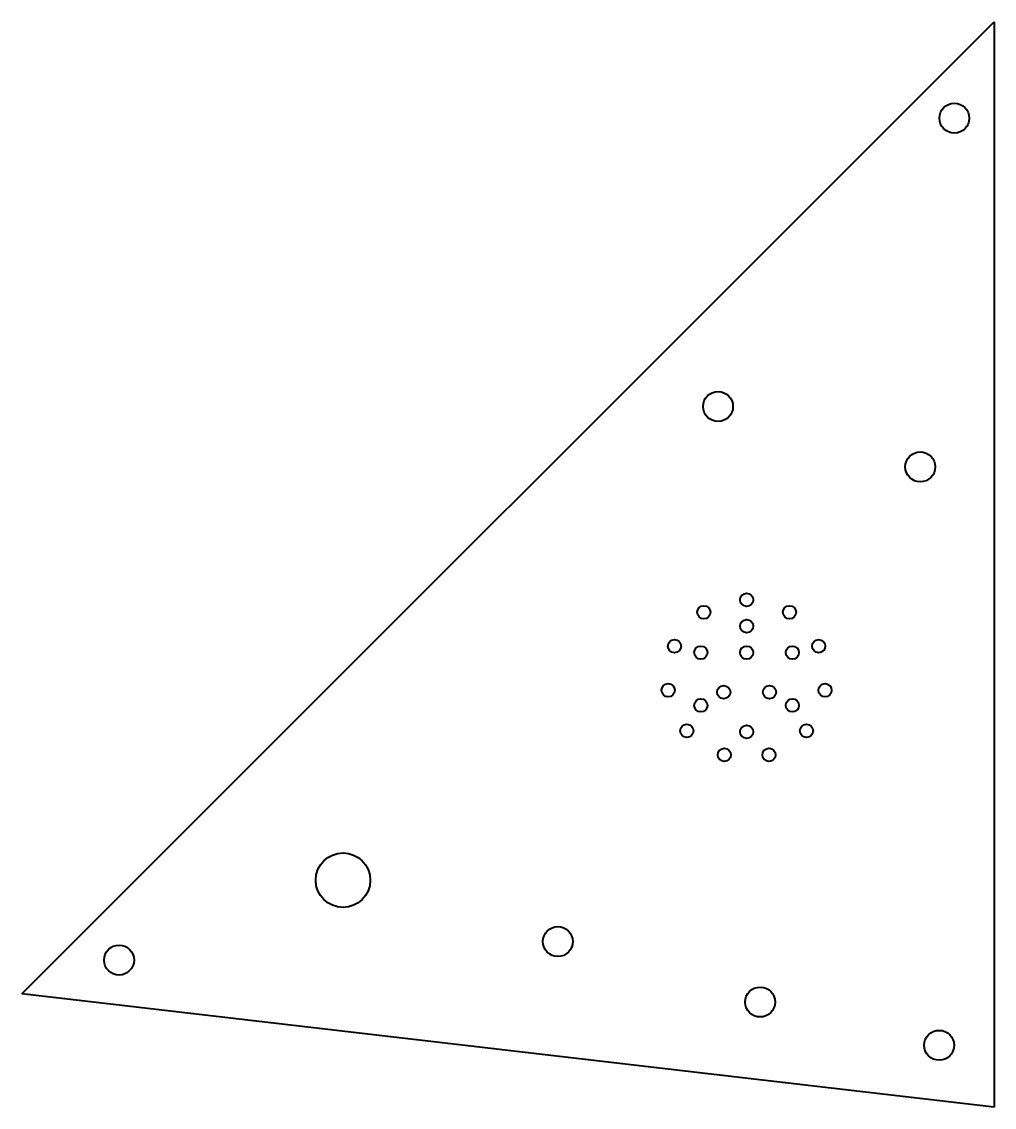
# Model space of a CAD drawing. Header units: millimetres. Extents: x -112 to -1, y -126 to -2.
import ezdxf

# ---------------------------------------------------------------- set-up
doc = ezdxf.new("R2010")
doc.units = ezdxf.units.MM
doc.layers.add('ModelSketch_Visible', color=7, linetype='Continuous', lineweight=40)

msp = doc.modelspace()

# ---------------------------------------------------------------- linework, layer by layer
at = {"layer": 'ModelSketch_Visible'}
for p, q in [((-111.51, -112.92), (-1, -2.41)), ((-1, -2.41), (-1, -125.82)), ((-1, -125.82), (-111.51, -112.92))]:
    msp.add_line(p, q, dxfattribs=at)
for centre, radius in [((-5.54, -13.38), 1.7), ((-32.39, -46.15), 1.7), ((-9.41, -53.02), 1.7), ((-29.14, -68.13), 0.75), ((-34.01, -69.55), 0.75), ((-24.27, -69.55), 0.75), ((-29.14, -71.13), 0.75), ((-37.33, -73.39), 0.75), ((-20.95, -73.39), 0.75), ((-34.34, -74.13), 0.75), ((-29.14, -74.13), 0.75), ((-23.94, -74.13), 0.75), ((-38.05, -78.41), 0.75), ((-20.23, -78.41), 0.75), ((-31.74, -78.63), 0.75), ((-26.54, -78.63), 0.75), ((-34.34, -80.13), 0.75), ((-23.94, -80.13), 0.75), ((-35.94, -83.02), 0.75), ((-29.14, -83.13), 0.75), ((-22.34, -83.02), 0.75), ((-31.68, -85.76), 0.75), ((-26.6, -85.76), 0.75), ((-75, -100), 3.1), ((-50.59, -106.98), 1.7), ((-100.45, -109.08), 1.7), ((-27.61, -113.85), 1.7), ((-7.27, -118.77), 1.7)]:
    msp.add_circle(centre, radius, dxfattribs=at)

doc.saveas('drawing.dxf')
